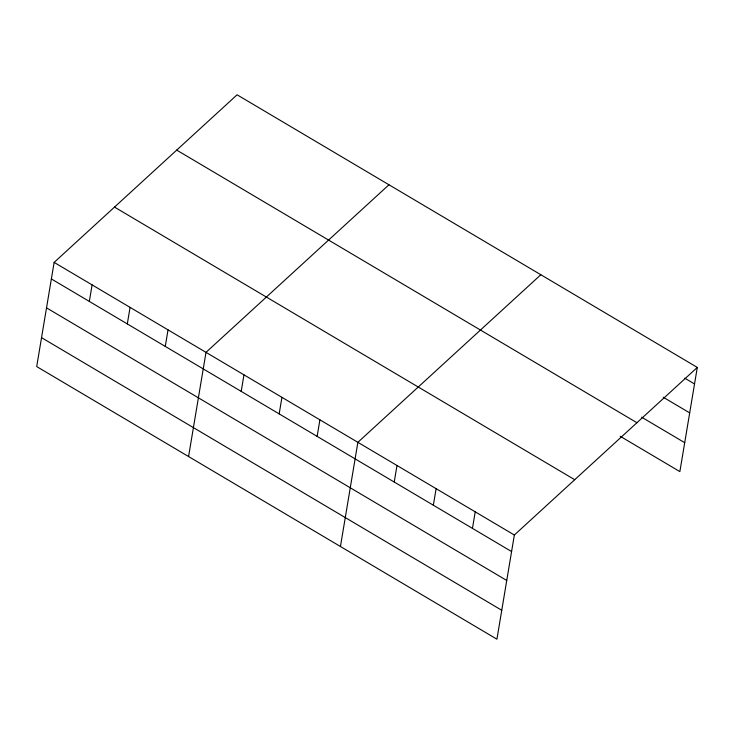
<?xml version="1.0" encoding="UTF-8"?>
<svg xmlns="http://www.w3.org/2000/svg" width="734" height="734" viewBox="0 0 734 734"><rect width="100%" height="100%" fill="white"/><g stroke="black" fill="none" stroke-linecap="round" stroke-linejoin="round"><path stroke-width="1.1" d="M54.133 262.396L36.7 366.578L496.918 639.195L514.351 535.013L697.3 367.422L237.082 94.805L54.133 262.396L514.351 535.013M89.337 301.426L92.099 284.884M127.303 323.914L130.074 307.372M165.269 346.411L168.04 329.869M188.574 456.539L206.006 352.357L388.956 184.775M241.202 391.387L243.972 374.845M279.168 413.884L281.939 397.342M317.143 436.372L319.905 419.83M340.438 546.5L357.88 442.318L540.83 274.736M394.222 482.036L396.993 465.494M433.344 505.203L436.115 488.661M472.457 528.379L475.228 511.837M697.3 367.422L679.867 471.604L620.212 436.271M684.749 378.175L694.529 383.965M663.288 397.25L689.694 412.893M641.672 417.196L684.703 442.685M176.71 150.112L636.928 422.729M114.504 207.089L574.722 479.706M51.362 278.938L511.58 551.555M46.526 307.858L506.744 580.475M41.535 337.649L501.753 610.275"/></g></svg>
